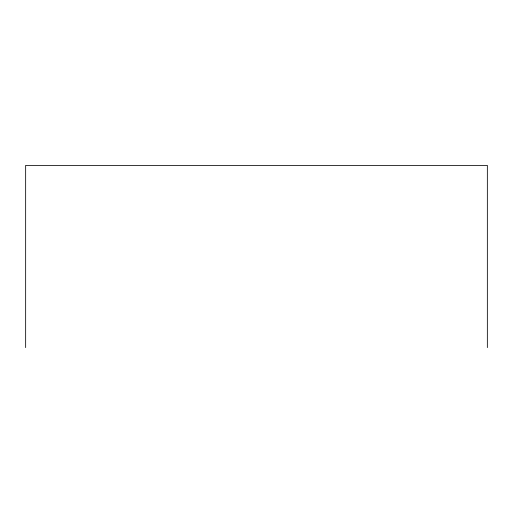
<?xml version="1.0" encoding="UTF-8"?>
<svg xmlns="http://www.w3.org/2000/svg" width="513" height="513" viewBox="0 0 513 513"><rect width="100%" height="100%" fill="white"/><g stroke="black" fill="none" stroke-linecap="round" stroke-linejoin="round"><path stroke-width="0.77" d="M487.35 347.609L487.35 165.391L25.65 165.391L25.65 347.609"/></g></svg>
